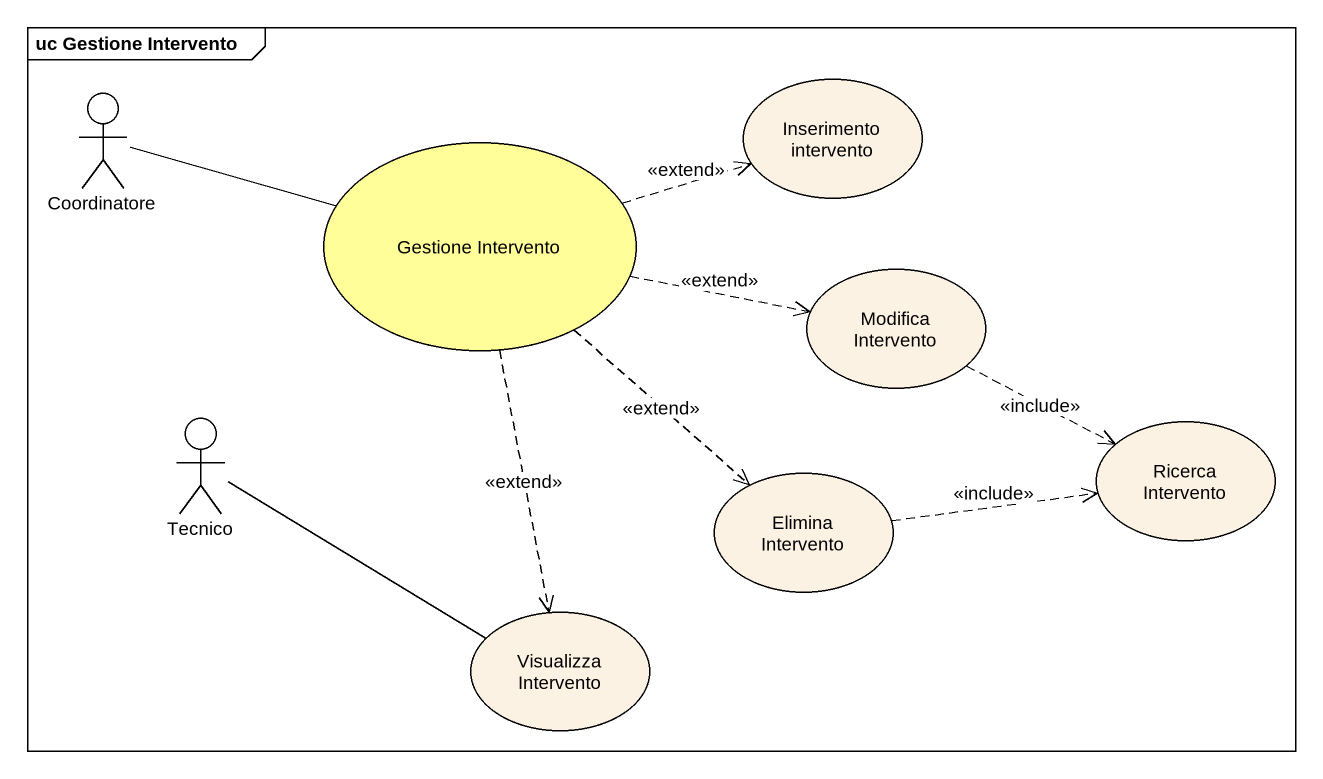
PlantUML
@startuml
mainframe uc Gestione Intervento
actor Coordinatore
usecase "Gestione Intervento" as Gestione_Intervento #FFFE99
usecase "Inserimento intervento" as Inserimento_intervento
usecase "Modifica Intervento" as Modifica_Intervento
actor Tecnico
usecase "Ricerca Intervento" as Ricerca_Intervento
usecase "Elimina Intervento" as Elimina_Intervento
usecase "Visualizza Intervento" as Visualizza_Intervento
Coordinatore -right- Gestione_Intervento
Gestione_Intervento .right.> Inserimento_intervento : <<extend>>
Gestione_Intervento .right.> Modifica_Intervento : <<extend>>
Gestione_Intervento ..> Elimina_Intervento : <<extend>>
Gestione_Intervento ..> Visualizza_Intervento : <<extend>>
Modifica_Intervento .right.> Ricerca_Intervento : <<include>>
Tecnico -right- Visualizza_Intervento
Elimina_Intervento .right.> Ricerca_Intervento : <<include>>
@enduml
